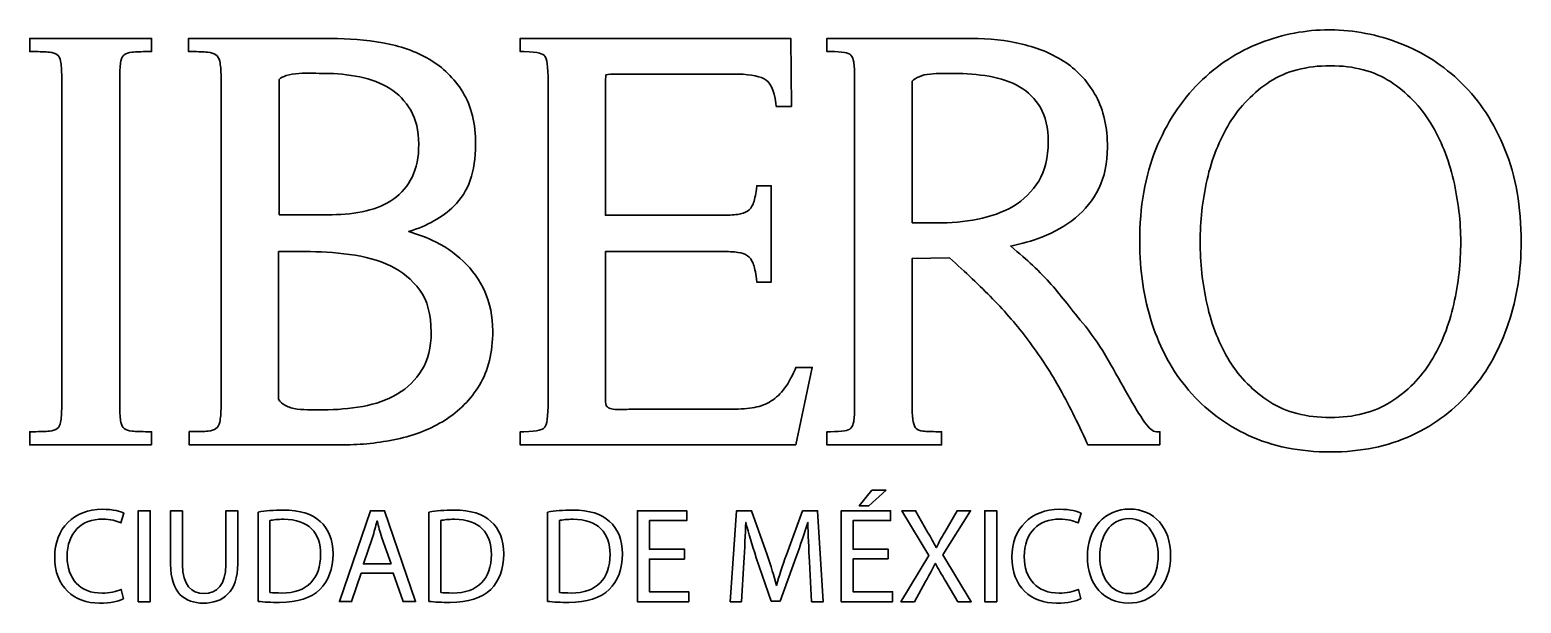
# Model space of a CAD drawing. Header units: millimetres. Extents: x -74 to 290, y -209 to -70.
import ezdxf

# ---------------------------------------------------------------- set-up
doc = ezdxf.new("R2010")
doc.units = ezdxf.units.MM
doc.header["$MEASUREMENT"] = 0
doc.layers.add('Capa 1', color=7, linetype='Continuous', lineweight=0)

# ---------------------------------------------------------------- blocks, each defined once
blk = doc.blocks.new('Block_1')
at = {"layer": 'Capa 1', "color": 18, "lineweight": 35, "true_color": 0x010101}
for points in [[(-44.27, -209.12), (-47.17, -209.12), (-47.17, -186.94), (-44.27, -186.94)], [(86.05, -198.72), (77.45, -198.72), (77.45, -206.72), (87.07, -206.72), (87.07, -209.12), (74.55, -209.12), (74.55, -186.94), (86.58, -186.94), (86.58, -189.34), (77.45, -189.34), (77.45, -196.35), (86.05, -196.35)], [(162.16, -209.12), (159.26, -209.12), (159.26, -186.94), (162.16, -186.94)]]:
    blk.add_lwpolyline(points, close=True, dxfattribs=at)
for points, knots in [([(-43.92, -170.9), (-43.92, -170.9), (-73.63, -170.9), (-73.63, -170.9), (-73.63, -170.9), (-73.63, -167.69), (-73.63, -167.69), (-73.63, -167.69), (-72.75, -167.69), (-72.75, -167.69), (-71.13, -167.69), (-69.83, -167.64), (-68.87, -167.55), (-68.03, -167.47), (-67.38, -167.26), (-66.94, -166.93), (-66.55, -166.63), (-66.28, -166.11), (-66.13, -165.38), (-65.95, -164.49), (-65.86, -163.19), (-65.86, -161.53), (-65.86, -161.53), (-65.86, -81.2), (-65.86, -81.2), (-65.86, -79.54), (-65.95, -78.25), (-66.13, -77.35), (-66.28, -76.61), (-66.55, -76.1), (-66.94, -75.8), (-67.37, -75.47), (-68.02, -75.27), (-68.87, -75.19), (-69.85, -75.1), (-71.15, -75.04), (-72.75, -75.04), (-72.75, -75.04), (-73.63, -75.04), (-73.63, -75.04), (-73.63, -75.04), (-73.63, -71.84), (-73.63, -71.84), (-73.63, -71.84), (-43.92, -71.84), (-43.92, -71.84), (-43.92, -71.84), (-43.92, -75.04), (-43.92, -75.04), (-43.92, -75.04), (-44.81, -75.04), (-44.81, -75.04), (-46.41, -75.04), (-47.71, -75.1), (-48.7, -75.19), (-49.53, -75.27), (-50.17, -75.47), (-50.61, -75.8), (-51.01, -76.1), (-51.28, -76.62), (-51.42, -77.35), (-51.61, -78.24), (-51.7, -79.54), (-51.7, -81.2), (-51.7, -81.2), (-51.7, -161.53), (-51.7, -161.53), (-51.7, -163.19), (-51.61, -164.49), (-51.42, -165.38), (-51.28, -166.11), (-51.01, -166.63), (-50.61, -166.93), (-50.17, -167.26), (-49.52, -167.47), (-48.7, -167.54), (-47.73, -167.64), (-46.43, -167.69), (-44.81, -167.69), (-44.81, -167.69), (-43.92, -167.69), (-43.92, -167.69), (-43.92, -167.69), (-43.92, -170.9), (-43.92, -170.9)], [0, 0, 0, 0, 1, 1, 1, 2, 2, 2, 3, 3, 3, 4, 4, 4, 5, 5, 5, 6, 6, 6, 7, 7, 7, 8, 8, 8, 9, 9, 9, 10, 10, 10, 11, 11, 11, 12, 12, 12, 13, 13, 13, 14, 14, 14, 15, 15, 15, 16, 16, 16, 17, 17, 17, 18, 18, 18, 19, 19, 19, 20, 20, 20, 21, 21, 21, 22, 22, 22, 23, 23, 23, 24, 24, 24, 25, 25, 25, 26, 26, 26, 27, 27, 27, 28, 28, 28, 28]), ([(2.81, -170.9), (2.81, -170.9), (-34.77, -170.9), (-34.77, -170.9), (-34.77, -170.9), (-34.77, -167.68), (-34.77, -167.68), (-34.77, -167.68), (-33.88, -167.68), (-33.88, -167.68), (-32.36, -167.68), (-31.11, -167.64), (-30.15, -167.55), (-29.31, -167.47), (-28.68, -167.26), (-28.23, -166.93), (-27.82, -166.63), (-27.52, -166.1), (-27.33, -165.34), (-27.11, -164.46), (-27, -163.18), (-27, -161.53), (-27, -161.53), (-27, -81.2), (-27, -81.2), (-27, -79.57), (-27.11, -78.28), (-27.33, -77.4), (-27.52, -76.66), (-27.83, -76.12), (-28.27, -75.83), (-28.76, -75.48), (-29.44, -75.27), (-30.29, -75.19), (-31.28, -75.1), (-32.53, -75.04), (-34.02, -75.04), (-34.02, -75.04), (-34.91, -75.04), (-34.91, -75.04), (-34.91, -75.04), (-34.91, -71.84), (-34.91, -71.84), (-34.91, -71.84), (-0.2, -71.84), (-0.2, -71.84), (4.05, -71.84), (8.32, -72.2), (12.47, -72.93), (16.68, -73.66), (20.49, -75), (23.78, -76.91), (27.11, -78.85), (29.85, -81.53), (31.93, -84.9), (34.03, -88.29), (35.09, -92.61), (35.09, -97.72), (35.09, -104.27), (33.3, -109.33), (29.78, -112.73), (27, -115.43), (23.31, -117.5), (18.76, -118.93), (20.72, -119.48), (22.61, -120.16), (24.42, -120.99), (27.32, -122.31), (29.9, -124.04), (32.08, -126.12), (34.27, -128.2), (36.03, -130.68), (37.31, -133.51), (38.6, -136.34), (39.26, -139.58), (39.26, -143.13), (39.26, -148.36), (38.18, -152.79), (36.04, -156.32), (33.91, -159.83), (31.08, -162.7), (27.62, -164.87), (24.18, -167.02), (20.24, -168.59), (15.89, -169.52), (11.58, -170.43), (7.18, -170.9), (2.81, -170.9)], [0, 0, 0, 0, 1, 1, 1, 2, 2, 2, 3, 3, 3, 4, 4, 4, 5, 5, 5, 6, 6, 6, 7, 7, 7, 8, 8, 8, 9, 9, 9, 10, 10, 10, 11, 11, 11, 12, 12, 12, 13, 13, 13, 14, 14, 14, 15, 15, 15, 16, 16, 16, 17, 17, 17, 18, 18, 18, 19, 19, 19, 20, 20, 20, 21, 21, 21, 22, 22, 22, 23, 23, 23, 24, 24, 24, 25, 25, 25, 26, 26, 26, 27, 27, 27, 28, 28, 28, 29, 29, 29, 29]), ([(113.21, -170.9), (113.21, -170.9), (45.97, -170.9), (45.97, -170.9), (45.97, -170.9), (45.97, -167.69), (45.97, -167.69), (45.97, -167.69), (46.86, -167.69), (46.86, -167.69), (50.41, -167.69), (51.49, -167.09), (51.82, -166.74), (52.17, -166.38), (52.74, -165.22), (52.74, -161.53), (52.74, -161.53), (52.74, -81.2), (52.74, -81.2), (52.74, -77.51), (52.17, -76.36), (51.82, -75.99), (51.56, -75.71), (50.54, -75.04), (46.86, -75.04), (46.86, -75.04), (45.97, -75.04), (45.97, -75.04), (45.97, -75.04), (45.97, -71.84), (45.97, -71.84), (45.97, -71.84), (111.93, -71.84), (111.93, -71.84), (111.93, -71.84), (112.1, -88.42), (112.1, -88.42), (112.1, -88.42), (108.4, -88.42), (108.4, -88.42), (108.4, -88.42), (108.3, -87.64), (108.3, -87.64), (107.86, -84.34), (106.89, -82.33), (105.43, -81.66), (103.77, -80.9), (101.31, -80.51), (98.1, -80.51), (98.1, -80.51), (69.02, -80.51), (69.02, -80.51), (67.41, -80.51), (66.95, -80.69), (66.87, -80.72), (66.91, -80.74), (66.75, -81.22), (66.75, -82.93), (66.75, -82.93), (66.75, -114.94), (66.75, -114.94), (66.75, -114.94), (95.08, -114.94), (95.08, -114.94), (96.57, -114.94), (97.88, -114.87), (98.99, -114.73), (100, -114.61), (100.82, -114.34), (101.41, -113.95), (101.99, -113.57), (102.42, -112.99), (102.74, -112.2), (103.1, -111.32), (103.36, -110.09), (103.55, -108.54), (103.55, -108.54), (103.64, -107.76), (103.64, -107.76), (103.64, -107.76), (107.19, -107.76), (107.19, -107.76), (107.19, -107.76), (107.19, -131.24), (107.19, -131.24), (107.19, -131.24), (103.64, -131.24), (103.64, -131.24), (103.64, -131.24), (103.55, -130.45), (103.55, -130.45), (103.36, -128.81), (103.1, -127.53), (102.74, -126.65), (102.42, -125.86), (101.97, -125.23), (101.39, -124.82), (100.8, -124.39), (100.01, -124.1), (99.06, -123.98), (98, -123.83), (96.67, -123.77), (95.08, -123.77), (95.08, -123.77), (66.75, -123.77), (66.75, -123.77), (66.75, -123.77), (66.75, -160.38), (66.75, -160.38), (66.75, -161.25), (67.1, -161.54), (67.21, -161.63), (67.61, -161.96), (68.08, -162.16), (68.64, -162.23), (69.31, -162.32), (70.01, -162.34), (70.77, -162.3), (71.6, -162.25), (72.32, -162.22), (72.91, -162.22), (72.91, -162.22), (96.67, -162.22), (96.67, -162.22), (98.92, -162.22), (100.89, -162.11), (102.51, -161.88), (104.06, -161.66), (105.49, -161.19), (106.72, -160.48), (107.97, -159.76), (109.09, -158.8), (110.07, -157.59), (111.07, -156.37), (112.04, -154.67), (112.97, -152.56), (112.97, -152.56), (113.2, -152.02), (113.2, -152.02), (113.2, -152.02), (117.19, -152.02), (117.19, -152.02), (117.19, -152.02), (113.21, -170.9), (113.21, -170.9)], [0, 0, 0, 0, 1, 1, 1, 2, 2, 2, 3, 3, 3, 4, 4, 4, 5, 5, 5, 6, 6, 6, 7, 7, 7, 8, 8, 8, 9, 9, 9, 10, 10, 10, 11, 11, 11, 12, 12, 12, 13, 13, 13, 14, 14, 14, 15, 15, 15, 16, 16, 16, 17, 17, 17, 18, 18, 18, 19, 19, 19, 20, 20, 20, 21, 21, 21, 22, 22, 22, 23, 23, 23, 24, 24, 24, 25, 25, 25, 26, 26, 26, 27, 27, 27, 28, 28, 28, 29, 29, 29, 30, 30, 30, 31, 31, 31, 32, 32, 32, 33, 33, 33, 34, 34, 34, 35, 35, 35, 36, 36, 36, 37, 37, 37, 38, 38, 38, 39, 39, 39, 40, 40, 40, 41, 41, 41, 42, 42, 42, 43, 43, 43, 44, 44, 44, 45, 45, 45, 46, 46, 46, 47, 47, 47, 48, 48, 48, 48]), ([(201.97, -170.9), (201.97, -170.9), (184.39, -170.9), (184.39, -170.9), (184.39, -170.9), (184.15, -170.38), (184.15, -170.38), (181.86, -165.35), (179.55, -160.75), (177.28, -156.72), (175, -152.72), (172.5, -148.9), (169.86, -145.4), (167.2, -141.89), (164.27, -138.5), (161.16, -135.28), (158.07, -132.11), (154.53, -128.78), (150.66, -125.35), (150.66, -125.35), (141.53, -125.48), (141.53, -125.48), (141.53, -125.48), (141.53, -161.53), (141.53, -161.53), (141.53, -163.1), (141.62, -164.35), (141.79, -165.24), (141.95, -166.02), (142.2, -166.59), (142.54, -166.93), (142.89, -167.26), (143.43, -167.47), (144.17, -167.55), (145.09, -167.64), (146.31, -167.69), (147.83, -167.69), (147.83, -167.69), (148.72, -167.69), (148.72, -167.69), (148.72, -167.69), (148.72, -170.9), (148.72, -170.9), (148.72, -170.9), (120.74, -170.9), (120.74, -170.9), (120.74, -170.9), (120.74, -167.69), (120.74, -167.69), (120.74, -167.69), (121.64, -167.69), (121.64, -167.69), (123.01, -167.69), (124.16, -167.61), (125.02, -167.48), (125.74, -167.37), (126.28, -167.14), (126.61, -166.8), (126.95, -166.45), (127.19, -165.92), (127.3, -165.2), (127.43, -164.35), (127.5, -163.11), (127.5, -161.53), (127.5, -161.53), (127.5, -81.2), (127.5, -81.2), (127.5, -79.72), (127.43, -78.51), (127.3, -77.59), (127.19, -76.83), (126.95, -76.28), (126.61, -75.94), (126.27, -75.6), (125.73, -75.37), (125.02, -75.26), (124.16, -75.12), (123.01, -75.04), (121.64, -75.04), (121.64, -75.04), (120.74, -75.04), (120.74, -75.04), (120.74, -75.04), (120.74, -71.84), (120.74, -71.84), (120.74, -71.84), (156.03, -71.84), (156.03, -71.84), (160.29, -71.84), (164.45, -72.3), (168.4, -73.23), (172.37, -74.15), (175.93, -75.67), (178.99, -77.74), (182.06, -79.82), (184.56, -82.58), (186.39, -85.95), (188.23, -89.32), (189.17, -93.53), (189.17, -98.45), (189.17, -102.21), (188.45, -105.55), (187.06, -108.39), (185.66, -111.24), (183.74, -113.66), (181.35, -115.6), (178.99, -117.5), (176.25, -119.08), (173.19, -120.25), (170.75, -121.2), (168.2, -121.93), (165.58, -122.43), (167.7, -124.22), (169.49, -125.8), (170.9, -127.12), (172.63, -128.75), (174.18, -130.35), (175.48, -131.84), (176.79, -133.35), (178.07, -134.88), (179.34, -136.48), (180.57, -138.06), (182.06, -139.89), (183.78, -142), (185.73, -144.43), (187.59, -147.2), (189.33, -150.24), (191.06, -153.27), (192.67, -156.09), (194.16, -158.72), (195.61, -161.32), (196.99, -163.54), (198.22, -165.34), (199.27, -166.87), (200.25, -167.69), (201.09, -167.69), (201.09, -167.69), (201.97, -167.69), (201.97, -167.69), (201.97, -167.69), (201.97, -170.9), (201.97, -170.9)], [0, 0, 0, 0, 1, 1, 1, 2, 2, 2, 3, 3, 3, 4, 4, 4, 5, 5, 5, 6, 6, 6, 7, 7, 7, 8, 8, 8, 9, 9, 9, 10, 10, 10, 11, 11, 11, 12, 12, 12, 13, 13, 13, 14, 14, 14, 15, 15, 15, 16, 16, 16, 17, 17, 17, 18, 18, 18, 19, 19, 19, 20, 20, 20, 21, 21, 21, 22, 22, 22, 23, 23, 23, 24, 24, 24, 25, 25, 25, 26, 26, 26, 27, 27, 27, 28, 28, 28, 29, 29, 29, 30, 30, 30, 31, 31, 31, 32, 32, 32, 33, 33, 33, 34, 34, 34, 35, 35, 35, 36, 36, 36, 37, 37, 37, 38, 38, 38, 39, 39, 39, 40, 40, 40, 41, 41, 41, 42, 42, 42, 43, 43, 43, 44, 44, 44, 45, 45, 45, 46, 46, 46, 47, 47, 47, 47]), ([(243.54, -172.63), (236.06, -172.63), (229.35, -171.27), (223.59, -168.59), (217.84, -165.91), (212.92, -162.2), (208.97, -157.58), (205.03, -152.97), (202.02, -147.47), (200.02, -141.26), (198.03, -135.07), (197.03, -128.4), (197.03, -121.44), (197.03, -112.84), (198.36, -105.23), (200.98, -98.83), (203.6, -92.42), (207.15, -86.98), (211.54, -82.65), (215.93, -78.32), (220.98, -75.04), (226.52, -72.9), (231.95, -70.81), (237.55, -69.74), (243.16, -69.74), (243.16, -69.74), (243.55, -69.75), (243.55, -69.75), (249.29, -69.8), (255.02, -70.91), (260.56, -73.04), (266.11, -75.18), (271.16, -78.44), (275.54, -82.71), (279.93, -87.01), (283.48, -92.44), (286.11, -98.9), (288.73, -105.35), (290.06, -112.93), (290.06, -121.44), (290.06, -128.4), (289.02, -135.05), (286.99, -141.19), (284.95, -147.35), (281.92, -152.85), (277.98, -157.51), (274.02, -162.18), (269.1, -165.91), (263.35, -168.59), (257.59, -171.27), (250.93, -172.63), (243.54, -172.63)], [0, 0, 0, 0, 1, 1, 1, 2, 2, 2, 3, 3, 3, 4, 4, 4, 5, 5, 5, 6, 6, 6, 7, 7, 7, 8, 8, 8, 9, 9, 9, 10, 10, 10, 11, 11, 11, 12, 12, 12, 13, 13, 13, 14, 14, 14, 15, 15, 15, 16, 16, 16, 17, 17, 17, 17]), ([(243.54, -78.5), (237.7, -78.5), (232.74, -79.8), (228.78, -82.37), (224.78, -84.98), (221.48, -88.36), (218.97, -92.44), (216.44, -96.56), (214.6, -101.21), (213.47, -106.26), (212.33, -111.34), (211.76, -116.45), (211.76, -121.44), (211.76, -126.43), (212.33, -131.57), (213.47, -136.69), (214.6, -141.79), (216.44, -146.44), (218.96, -150.5), (221.48, -154.53), (224.78, -157.88), (228.76, -160.42), (232.72, -162.96), (237.69, -164.24), (243.54, -164.24), (249.29, -164.24), (254.24, -162.96), (258.25, -160.41), (262.3, -157.87), (265.61, -154.51), (268.11, -150.44), (270.64, -146.32), (272.5, -141.68), (273.62, -136.62), (274.75, -131.54), (275.33, -126.42), (275.33, -121.44), (275.33, -116.55), (274.73, -111.46), (273.55, -106.34), (272.37, -101.23), (270.5, -96.56), (267.97, -92.44), (265.46, -88.36), (262.16, -84.98), (258.16, -82.37), (254.2, -79.8), (249.28, -78.5), (243.54, -78.5)], [0, 0, 0, 0, 1, 1, 1, 2, 2, 2, 3, 3, 3, 4, 4, 4, 5, 5, 5, 6, 6, 6, 7, 7, 7, 8, 8, 8, 9, 9, 9, 10, 10, 10, 11, 11, 11, 12, 12, 12, 13, 13, 13, 14, 14, 14, 15, 15, 15, 16, 16, 16, 16]), ([(-12.84, -114.8), (-12.84, -114.8), (0.09, -114.8), (0.09, -114.8), (2.98, -114.8), (5.77, -114.5), (8.37, -113.89), (10.93, -113.29), (13.2, -112.31), (15.12, -110.93), (17, -109.6), (18.5, -107.82), (19.58, -105.67), (20.66, -103.5), (21.22, -100.78), (21.22, -97.58), (21.22, -94.31), (20.56, -91.55), (19.26, -89.34), (17.94, -87.13), (16.23, -85.34), (14.15, -84.03), (12.04, -82.71), (9.57, -81.77), (6.82, -81.21), (4.01, -80.65), (1.11, -80.37), (-1.78, -80.37), (-2.56, -80.37), (-3.53, -80.34), (-4.7, -80.29), (-5.81, -80.26), (-6.93, -80.27), (-8.05, -80.36), (-9.14, -80.46), (-10.17, -80.64), (-11.11, -80.91), (-11.83, -81.1), (-12.4, -81.43), (-12.84, -81.85), (-12.84, -81.85), (-12.84, -114.8), (-12.84, -114.8)], [0, 0, 0, 0, 1, 1, 1, 2, 2, 2, 3, 3, 3, 4, 4, 4, 5, 5, 5, 6, 6, 6, 7, 7, 7, 8, 8, 8, 9, 9, 9, 10, 10, 10, 11, 11, 11, 12, 12, 12, 13, 13, 13, 14, 14, 14, 14]), ([(141.53, -116.82), (141.53, -116.82), (147.54, -116.82), (147.54, -116.82), (150.93, -116.82), (154.29, -116.5), (157.52, -115.89), (160.71, -115.29), (163.64, -114.22), (166.23, -112.7), (168.77, -111.2), (170.85, -109.15), (172.4, -106.61), (173.93, -104.07), (174.71, -100.85), (174.71, -97.01), (174.71, -93.64), (174.08, -90.84), (172.82, -88.7), (171.56, -86.55), (169.85, -84.83), (167.74, -83.63), (165.6, -82.39), (163.11, -81.53), (160.35, -81.07), (157.52, -80.6), (154.62, -80.37), (151.71, -80.37), (151.71, -80.37), (148.84, -80.37), (148.84, -80.37), (147.9, -80.37), (146.92, -80.42), (145.9, -80.51), (144.93, -80.59), (144.03, -80.81), (143.21, -81.17), (142.53, -81.45), (141.97, -81.81), (141.53, -82.27), (141.53, -82.27), (141.53, -116.82), (141.53, -116.82)], [0, 0, 0, 0, 1, 1, 1, 2, 2, 2, 3, 3, 3, 4, 4, 4, 5, 5, 5, 6, 6, 6, 7, 7, 7, 8, 8, 8, 9, 9, 9, 10, 10, 10, 11, 11, 11, 12, 12, 12, 13, 13, 13, 14, 14, 14, 14]), ([(-12.98, -159.73), (-12.59, -160.42), (-12.06, -160.95), (-11.32, -161.31), (-10.46, -161.74), (-9.49, -162.03), (-8.44, -162.16), (-7.33, -162.3), (-6.21, -162.36), (-5.09, -162.36), (-5.09, -162.36), (-2.07, -162.36), (-2.07, -162.36), (1.12, -162.36), (4.36, -162.08), (7.56, -161.52), (10.71, -160.97), (13.56, -159.94), (16.03, -158.47), (18.49, -157.02), (20.5, -155.05), (22, -152.65), (23.48, -150.27), (24.24, -147.17), (24.24, -143.43), (24.24, -139.13), (23.3, -135.69), (21.46, -133.18), (19.59, -130.63), (17.18, -128.64), (14.31, -127.27), (11.39, -125.89), (8.05, -124.94), (4.36, -124.48), (0.64, -124.01), (-3.03, -123.77), (-6.53, -123.77), (-6.53, -123.77), (-12.98, -123.77), (-12.98, -123.77), (-12.98, -123.77), (-12.98, -159.73), (-12.98, -159.73)], [0, 0, 0, 0, 1, 1, 1, 2, 2, 2, 3, 3, 3, 4, 4, 4, 5, 5, 5, 6, 6, 6, 7, 7, 7, 8, 8, 8, 9, 9, 9, 10, 10, 10, 11, 11, 11, 12, 12, 12, 13, 13, 13, 14, 14, 14, 14]), ([(135.21, -181.91), (135.21, -181.91), (130.98, -185.76), (130.98, -185.76), (130.98, -185.76), (128.65, -185.76), (128.65, -185.76), (128.65, -185.76), (131.71, -181.91), (131.71, -181.91), (131.71, -181.91), (135.21, -181.91), (135.21, -181.91)], [0, 0, 0, 0, 1, 1, 1, 2, 2, 2, 3, 3, 3, 4, 4, 4, 4]), ([(-50.76, -208.43), (-51.77, -208.95), (-53.92, -209.48), (-56.62, -209.48), (-62.88, -209.48), (-67.56, -205.53), (-67.56, -198.23), (-67.56, -191.25), (-62.85, -186.59), (-55.96, -186.59), (-53.23, -186.59), (-51.45, -187.17), (-50.69, -187.57), (-50.69, -187.57), (-51.41, -189.91), (-51.41, -189.91), (-52.47, -189.38), (-54.02, -188.98), (-55.87, -188.98), (-61.07, -188.98), (-64.53, -192.31), (-64.53, -198.13), (-64.53, -203.59), (-61.4, -207.04), (-56.02, -207.04), (-54.25, -207.04), (-52.47, -206.68), (-51.32, -206.12), (-51.32, -206.12), (-50.76, -208.43), (-50.76, -208.43)], [0, 0, 0, 0, 1, 1, 1, 2, 2, 2, 3, 3, 3, 4, 4, 4, 5, 5, 5, 6, 6, 6, 7, 7, 7, 8, 8, 8, 9, 9, 9, 10, 10, 10, 10]), ([(-36.39, -186.94), (-36.39, -186.94), (-36.39, -200.11), (-36.39, -200.11), (-36.39, -205.04), (-34.18, -207.14), (-31.22, -207.14), (-27.96, -207.14), (-25.81, -204.97), (-25.81, -200.11), (-25.81, -200.11), (-25.81, -186.94), (-25.81, -186.94), (-25.81, -186.94), (-22.92, -186.94), (-22.92, -186.94), (-22.92, -186.94), (-22.92, -199.9), (-22.92, -199.9), (-22.92, -206.72), (-26.51, -209.48), (-31.32, -209.48), (-35.86, -209.48), (-39.29, -206.91), (-39.29, -200), (-39.29, -200), (-39.29, -186.94), (-39.29, -186.94), (-39.29, -186.94), (-36.39, -186.94), (-36.39, -186.94)], [0, 0, 0, 0, 1, 1, 1, 2, 2, 2, 3, 3, 3, 4, 4, 4, 5, 5, 5, 6, 6, 6, 7, 7, 7, 8, 8, 8, 9, 9, 9, 10, 10, 10, 10]), ([(-17.94, -187.27), (-16.19, -186.98), (-14.11, -186.78), (-11.85, -186.78), (-7.72, -186.78), (-4.79, -187.76), (-2.84, -189.54), (-0.84, -191.35), (0.32, -193.91), (0.32, -197.5), (0.32, -201.12), (-0.84, -204.08), (-2.88, -206.12), (-4.99, -208.2), (-8.42, -209.31), (-12.73, -209.31), (-14.81, -209.31), (-16.49, -209.21), (-17.94, -209.05), (-17.94, -209.05), (-17.94, -187.27), (-17.94, -187.27)], [0, 0, 0, 0, 1, 1, 1, 2, 2, 2, 3, 3, 3, 4, 4, 4, 5, 5, 5, 6, 6, 6, 7, 7, 7, 7]), ([(-15.07, -206.88), (-14.35, -206.98), (-13.29, -207.01), (-12.18, -207.01), (-6.01, -207.01), (-2.72, -203.59), (-2.72, -197.6), (-2.69, -192.37), (-5.65, -189.04), (-11.71, -189.04), (-13.19, -189.04), (-14.31, -189.18), (-15.07, -189.34), (-15.07, -189.34), (-15.07, -206.88), (-15.07, -206.88)], [0, 0, 0, 0, 1, 1, 1, 2, 2, 2, 3, 3, 3, 4, 4, 4, 5, 5, 5, 5]), ([(7.14, -202.14), (7.14, -202.14), (4.83, -209.11), (4.83, -209.11), (4.83, -209.11), (1.86, -209.11), (1.86, -209.11), (1.86, -209.11), (9.44, -186.94), (9.44, -186.94), (9.44, -186.94), (12.87, -186.94), (12.87, -186.94), (12.87, -186.94), (20.45, -209.11), (20.45, -209.11), (20.45, -209.11), (17.38, -209.11), (17.38, -209.11), (17.38, -209.11), (15.01, -202.14), (15.01, -202.14), (15.01, -202.14), (7.14, -202.14), (7.14, -202.14)], [0, 0, 0, 0, 1, 1, 1, 2, 2, 2, 3, 3, 3, 4, 4, 4, 5, 5, 5, 6, 6, 6, 7, 7, 7, 8, 8, 8, 8]), ([(23.71, -187.27), (25.45, -186.98), (27.53, -186.78), (29.8, -186.78), (33.92, -186.78), (36.86, -187.76), (38.8, -189.54), (40.81, -191.35), (41.96, -193.91), (41.96, -197.5), (41.96, -201.12), (40.81, -204.08), (38.76, -206.12), (36.66, -208.2), (33.24, -209.31), (28.91, -209.31), (26.84, -209.31), (25.16, -209.21), (23.71, -209.05), (23.71, -209.05), (23.71, -187.27), (23.71, -187.27)], [0, 0, 0, 0, 1, 1, 1, 2, 2, 2, 3, 3, 3, 4, 4, 4, 5, 5, 5, 6, 6, 6, 7, 7, 7, 7]), ([(26.58, -206.88), (27.31, -206.98), (28.35, -207.01), (29.47, -207.01), (35.64, -207.01), (38.93, -203.59), (38.93, -197.6), (38.96, -192.37), (36, -189.04), (29.94, -189.04), (28.46, -189.04), (27.34, -189.18), (26.58, -189.34), (26.58, -189.34), (26.58, -206.88), (26.58, -206.88)], [0, 0, 0, 0, 1, 1, 1, 2, 2, 2, 3, 3, 3, 4, 4, 4, 5, 5, 5, 5]), ([(52.64, -187.27), (54.38, -186.98), (56.46, -186.78), (58.73, -186.78), (62.85, -186.78), (65.79, -187.76), (67.73, -189.54), (69.74, -191.35), (70.89, -193.91), (70.89, -197.5), (70.89, -201.12), (69.74, -204.08), (67.69, -206.12), (65.59, -208.2), (62.16, -209.31), (57.84, -209.31), (55.77, -209.31), (54.08, -209.21), (52.64, -209.05), (52.64, -209.05), (52.64, -187.27), (52.64, -187.27)], [0, 0, 0, 0, 1, 1, 1, 2, 2, 2, 3, 3, 3, 4, 4, 4, 5, 5, 5, 6, 6, 6, 7, 7, 7, 7]), ([(55.51, -206.88), (56.22, -206.98), (57.29, -207.01), (58.4, -207.01), (64.56, -207.01), (67.86, -203.59), (67.86, -197.6), (67.89, -192.37), (64.93, -189.04), (58.86, -189.04), (57.39, -189.04), (56.27, -189.18), (55.51, -189.34), (55.51, -189.34), (55.51, -206.88), (55.51, -206.88)], [0, 0, 0, 0, 1, 1, 1, 2, 2, 2, 3, 3, 3, 4, 4, 4, 5, 5, 5, 5]), ([(116.49, -199.38), (116.33, -196.28), (116.13, -192.53), (116.13, -189.8), (116.13, -189.8), (116.06, -189.8), (116.06, -189.8), (115.27, -192.37), (114.38, -195.17), (113.26, -198.23), (113.26, -198.23), (109.34, -208.98), (109.34, -208.98), (109.34, -208.98), (107.16, -208.98), (107.16, -208.98), (107.16, -208.98), (103.54, -198.42), (103.54, -198.42), (102.49, -195.27), (101.63, -192.44), (101, -189.8), (101, -189.8), (100.94, -189.8), (100.94, -189.8), (100.87, -192.57), (100.71, -196.25), (100.51, -199.6), (100.51, -199.6), (99.92, -209.12), (99.92, -209.12), (99.92, -209.12), (97.18, -209.12), (97.18, -209.12), (97.18, -209.12), (98.73, -186.94), (98.73, -186.94), (98.73, -186.94), (102.39, -186.94), (102.39, -186.94), (102.39, -186.94), (106.17, -197.67), (106.17, -197.67), (107.1, -200.4), (107.83, -202.83), (108.42, -205.14), (108.42, -205.14), (108.49, -205.14), (108.49, -205.14), (109.08, -202.89), (109.87, -200.46), (110.86, -197.67), (110.86, -197.67), (114.82, -186.94), (114.82, -186.94), (114.82, -186.94), (118.47, -186.94), (118.47, -186.94), (118.47, -186.94), (119.86, -209.12), (119.86, -209.12), (119.86, -209.12), (117.02, -209.12), (117.02, -209.12), (117.02, -209.12), (116.49, -199.38), (116.49, -199.38)], [0, 0, 0, 0, 1, 1, 1, 2, 2, 2, 3, 3, 3, 4, 4, 4, 5, 5, 5, 6, 6, 6, 7, 7, 7, 8, 8, 8, 9, 9, 9, 10, 10, 10, 11, 11, 11, 12, 12, 12, 13, 13, 13, 14, 14, 14, 15, 15, 15, 16, 16, 16, 17, 17, 17, 18, 18, 18, 19, 19, 19, 20, 20, 20, 21, 21, 21, 22, 22, 22, 22]), ([(135.73, -198.71), (135.73, -198.71), (127.13, -198.71), (127.13, -198.71), (127.13, -198.71), (127.13, -206.72), (127.13, -206.72), (127.13, -206.72), (136.76, -206.72), (136.76, -206.72), (136.76, -206.72), (136.76, -209.12), (136.76, -209.12), (136.76, -209.12), (124.23, -209.12), (124.23, -209.12), (124.23, -209.12), (124.23, -186.94), (124.23, -186.94), (124.23, -186.94), (136.26, -186.94), (136.26, -186.94), (136.26, -186.94), (136.26, -189.34), (136.26, -189.34), (136.26, -189.34), (127.13, -189.34), (127.13, -189.34), (127.13, -189.34), (127.13, -196.35), (127.13, -196.35), (127.13, -196.35), (135.73, -196.35), (135.73, -196.35), (135.73, -196.35), (135.73, -198.71), (135.73, -198.71)], [0, 0, 0, 0, 1, 1, 1, 2, 2, 2, 3, 3, 3, 4, 4, 4, 5, 5, 5, 6, 6, 6, 7, 7, 7, 8, 8, 8, 9, 9, 9, 10, 10, 10, 11, 11, 11, 12, 12, 12, 12]), ([(152.64, -209.12), (152.64, -209.12), (149.77, -204.21), (149.77, -204.21), (148.61, -202.34), (147.93, -201.12), (147.23, -199.84), (147.23, -199.84), (147.17, -199.84), (147.17, -199.84), (146.54, -201.12), (145.89, -202.31), (144.76, -204.24), (144.76, -204.24), (142.09, -209.12), (142.09, -209.12), (142.09, -209.12), (138.79, -209.12), (138.79, -209.12), (138.79, -209.12), (145.59, -197.9), (145.59, -197.9), (145.59, -197.9), (139.06, -186.94), (139.06, -186.94), (139.06, -186.94), (142.39, -186.94), (142.39, -186.94), (142.39, -186.94), (145.32, -192.15), (145.32, -192.15), (146.15, -193.59), (146.77, -194.7), (147.37, -195.89), (147.37, -195.89), (147.46, -195.89), (147.46, -195.89), (148.09, -194.57), (148.66, -193.56), (149.47, -192.15), (149.47, -192.15), (152.48, -186.94), (152.48, -186.94), (152.48, -186.94), (155.8, -186.94), (155.8, -186.94), (155.8, -186.94), (149.05, -197.74), (149.05, -197.74), (149.05, -197.74), (155.97, -209.12), (155.97, -209.12), (155.97, -209.12), (152.64, -209.12), (152.64, -209.12)], [0, 0, 0, 0, 1, 1, 1, 2, 2, 2, 3, 3, 3, 4, 4, 4, 5, 5, 5, 6, 6, 6, 7, 7, 7, 8, 8, 8, 9, 9, 9, 10, 10, 10, 11, 11, 11, 12, 12, 12, 13, 13, 13, 14, 14, 14, 15, 15, 15, 16, 16, 16, 17, 17, 17, 18, 18, 18, 18]), ([(182.65, -208.43), (181.64, -208.95), (179.49, -209.48), (176.78, -209.48), (170.53, -209.48), (165.85, -205.53), (165.85, -198.23), (165.85, -191.25), (170.56, -186.59), (177.45, -186.59), (180.19, -186.59), (181.96, -187.17), (182.72, -187.57), (182.72, -187.57), (181.99, -189.91), (181.99, -189.91), (180.94, -189.38), (179.39, -188.98), (177.54, -188.98), (172.34, -188.98), (168.89, -192.31), (168.89, -198.13), (168.89, -203.59), (172.01, -207.04), (177.38, -207.04), (179.16, -207.04), (180.94, -206.68), (182.09, -206.12), (182.09, -206.12), (182.65, -208.43), (182.65, -208.43)], [0, 0, 0, 0, 1, 1, 1, 2, 2, 2, 3, 3, 3, 4, 4, 4, 5, 5, 5, 6, 6, 6, 7, 7, 7, 8, 8, 8, 9, 9, 9, 10, 10, 10, 10]), ([(204.56, -197.8), (204.56, -205.4), (199.92, -209.48), (194.25, -209.48), (188.34, -209.48), (184.27, -204.91), (184.27, -198.2), (184.27, -191.15), (188.62, -186.55), (194.55, -186.55), (200.64, -186.55), (204.56, -191.19), (204.56, -197.8)], [0, 0, 0, 0, 1, 1, 1, 2, 2, 2, 3, 3, 3, 4, 4, 4, 4]), ([(187.31, -198.13), (187.31, -202.9), (189.86, -207.14), (194.41, -207.14), (198.96, -207.14), (201.53, -202.96), (201.53, -197.93), (201.53, -193.49), (199.22, -188.88), (194.45, -188.88), (189.67, -188.88), (187.31, -193.29), (187.31, -198.13)], [0, 0, 0, 0, 1, 1, 1, 2, 2, 2, 3, 3, 3, 4, 4, 4, 4]), ([(14.45, -199.9), (14.45, -199.9), (12.24, -193.52), (12.24, -193.52), (11.74, -192.07), (11.42, -190.76), (11.09, -189.48), (11.09, -189.48), (11.01, -189.48), (11.01, -189.48), (10.69, -190.76), (10.36, -192.14), (9.9, -193.49), (9.9, -193.49), (7.73, -199.9), (7.73, -199.9), (7.73, -199.9), (14.45, -199.9), (14.45, -199.9)], [0, 0, 0, 0, 1, 1, 1, 2, 2, 2, 3, 3, 3, 4, 4, 4, 5, 5, 5, 6, 6, 6, 6])]:
    blk.add_open_spline(points, degree=3, knots=knots, dxfattribs=at)
blk = doc.blocks.new('Block_0')
at = {"layer": 'Capa 1'}
blk.add_blockref('Block_1', (0, 0), dxfattribs=at)

msp = doc.modelspace()

# ---------------------------------------------------------------- block references
at = {"layer": 'Capa 1'}
msp.add_blockref('Block_0', (0, 0), dxfattribs=at)

doc.saveas('drawing.dxf')
